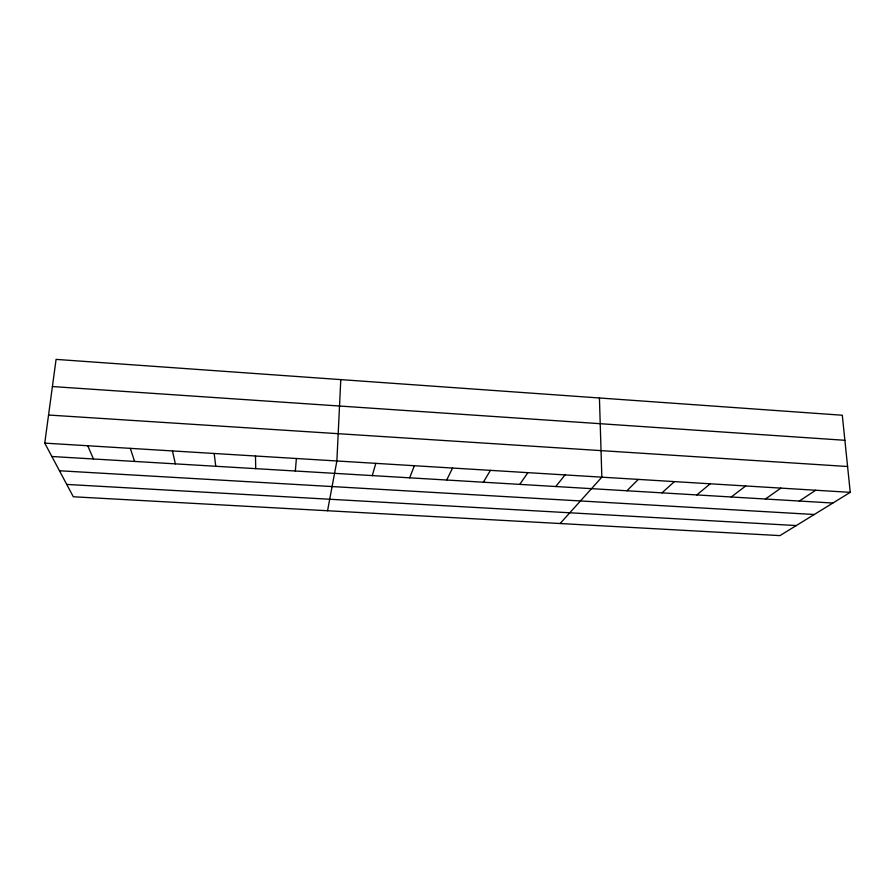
<?xml version="1.0" encoding="UTF-8"?>
<svg xmlns="http://www.w3.org/2000/svg" width="895" height="895" viewBox="0 0 895 895"><rect width="100%" height="100%" fill="white"/><g stroke="black" fill="none" stroke-linecap="round" stroke-linejoin="round"><path stroke-width="1.34" d="M340.782 379.614L336.878 460.981L327.548 510.743M295.339 471.016L296.379 458.508M44.75 443.126L56.083 359.387L842.296 415.235L850.25 492.351L779.925 535.613L73.312 496.77L44.75 443.126L850.25 492.351M372.275 475.603L375.81 463.364M409.653 477.829L414.374 465.713M446.683 480.033L452.568 468.051M483.378 482.215L490.415 470.356M519.749 484.385L527.905 472.649M555.795 486.533L565.047 474.921M560.136 523.53L601.843 477.169L599.437 397.984M626.914 490.773L638.314 479.396M661.998 492.865L674.438 481.599M696.769 494.935L710.238 483.792M731.249 496.982L745.714 485.963M765.415 499.018L780.876 488.111M799.291 501.043L815.714 490.236M66.733 484.419L796.281 525.555M59.462 470.759L814.237 514.502M51.876 456.506L832.876 503.035M48.554 415.023L847.587 466.508M52.402 386.55L844.88 440.295M87.744 445.755L93.449 458.99M130.312 448.361L134.608 461.44M172.455 450.935L175.375 463.867M214.173 453.485L215.751 466.273M255.478 456.002L255.735 468.656"/></g></svg>
